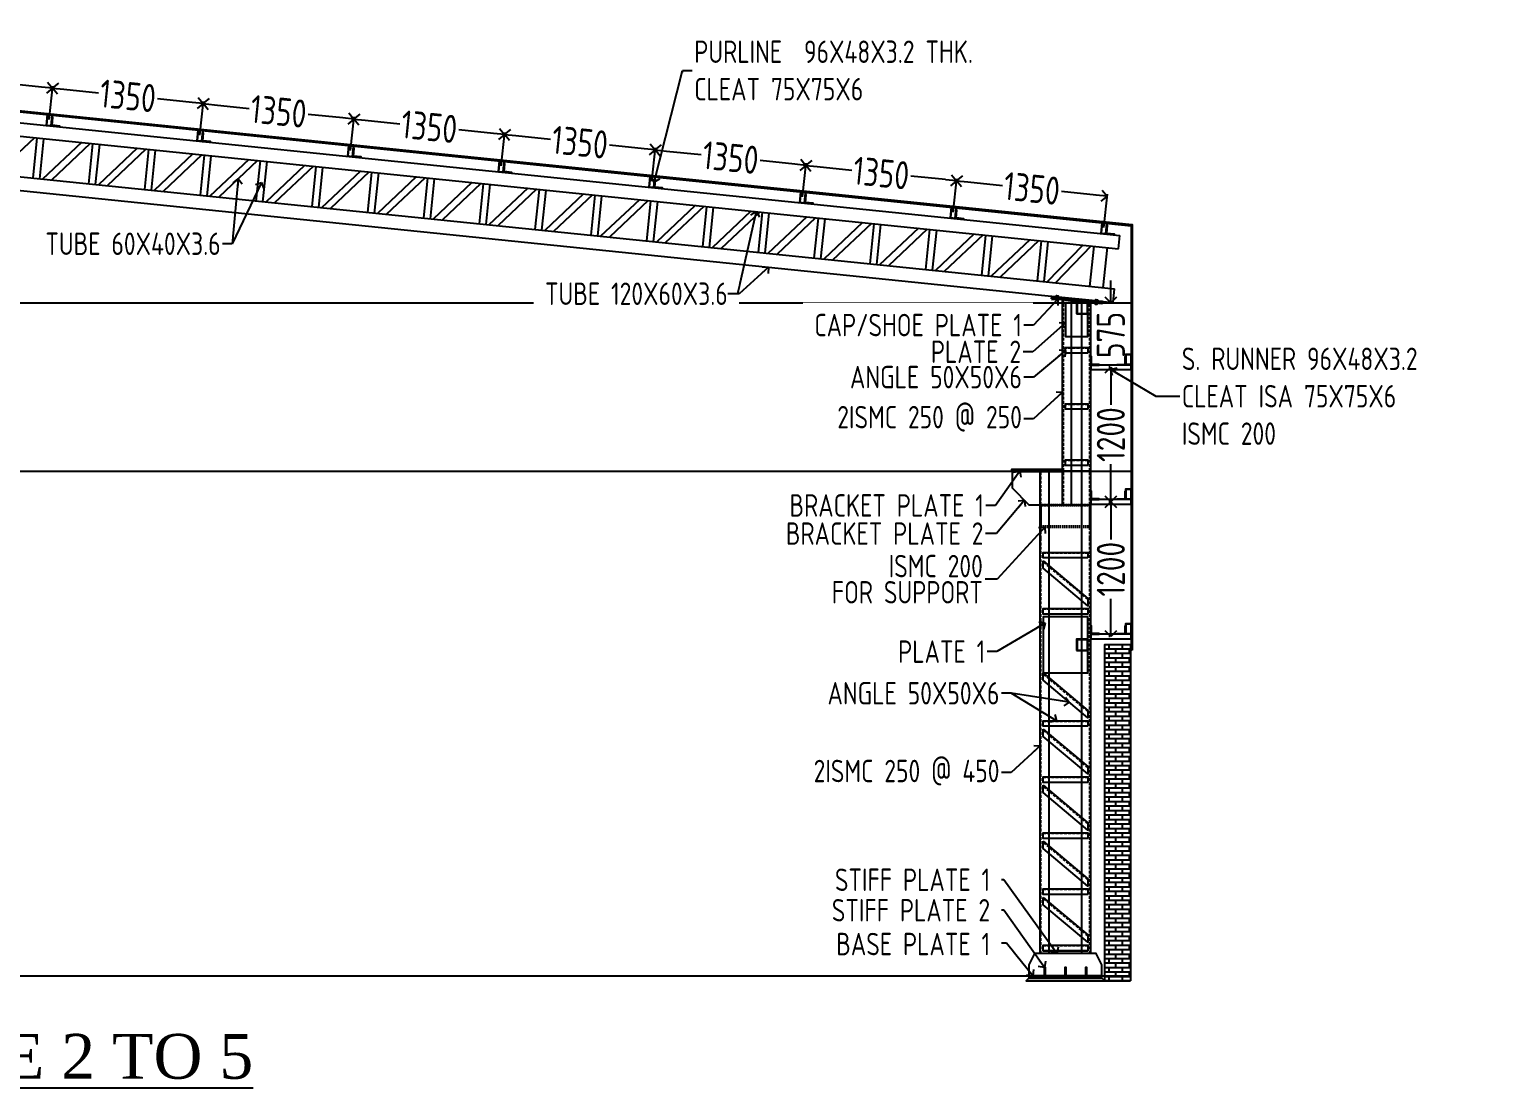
# Model space of a CAD drawing. Header units: millimetres. Extents: x 3470347 to 5996549, y -3470518 to 17149644.
# Drawn here: x 4654866 to 4667928, y 6612908 to 6622342 of the extents above; entities that cross this region are included whole.
import ezdxf

# ---------------------------------------------------------------- set-up
doc = ezdxf.new("R2010")
doc.units = ezdxf.units.MM
doc.header["$MEASUREMENT"] = 0
doc.header["$PDMODE"] = 35
doc.header["$PDSIZE"] = -5
doc.linetypes.add('DASHED', pattern=[0.75, 0.5, -0.25])
doc.linetypes.add('DASHED2', pattern=[0.375, 0.25, -0.125])
doc.layers.get('0').update_dxf_attribs({"linetype": 'CONTINUOUS', "lineweight": 25})
doc.layers.get('DEFPOINTS').update_dxf_attribs({"linetype": 'CONTINUOUS', "lineweight": 25})
doc.layers.add('BOLT', color=1, linetype='CONTINUOUS')
doc.layers.add('see level', color=2, linetype='CONTINUOUS')
doc.layers.add('L5', color=10, linetype='CONTINUOUS', lineweight=40)
doc.layers.add('rRCC 1', color=3, linetype='CONTINUOUS', lineweight=25)
doc.styles.add('Arial', font='arial.ttf', dxfattribs={"height": 0.2})
doc.styles.add('DIM', font='geniso.shx', dxfattribs={"width": 0.85})
doc.styles.add('TEXT3', font='geniso.shx')
doc.dimstyles.new('ST-100', dxfattribs={"dimscale": 100, "dimtxt": 7, "dimasz": 5, "dimexe": 0.18, "dimexo": 0.0625, "dimgap": 0.2, "dimtad": 0, "dimdec": 0, "dimzin": 0, "dimdsep": 46, "dimtxsty": 'DIM', "dimblk": 'OPEN90', "dimcen": 0.09, "dimclrd": 256, "dimclrt": 7, "dimadec": 0, "dimazin": 0, "dimtfac": 1, "dimtdec": 0, "dimtofl": 0, "dimtmove": 0, "dimatfit": 3, "dimldrblk": 'OPEN90', "dimfxl": 1, "dimtolj": 1, "dimtzin": 0, "dimlwd": -1, "dimarcsym": 0})

# ---------------------------------------------------------------- blocks, each defined once
blk = doc.blocks.new('_Open90')
at = {"color": 0, "linetype": 'ByBlock', "lineweight": -2}
for p, q in [((0, 0), (-1, 0)), ((-0.5, 0.5), (0, 0)), ((0, 0), (-0.5, -0.5))]:
    blk.add_line(p, q, dxfattribs=at)
blk = doc.blocks.new('*D1473')
at = {"layer": 'BOLT', "color": 0, "lineweight": -2}
for p, q in [((4664500, 6618129), (4664488, 6618129)), ((4664500, 6616929), (4664488, 6616929))]:
    blk.add_line(p, q, dxfattribs=at)
at = {"layer": 'BOLT'}
for p, q in [((4664506, 6618029), (4664506, 6617794)), ((4664506, 6617029), (4664506, 6617265))]:
    blk.add_line(p, q, dxfattribs=at)
at = {"layer": 'DEFPOINTS', "color": 0}
for p in [(4664506, 6618129), (4664506, 6618129), (4664506, 6616929)]:
    blk.add_point(p, dxfattribs=at)
at = {"layer": 'BOLT', "xscale": 100, "yscale": 100, "zscale": 100}
for p, rotation in [((4664506, 6618129), 90), ((4664506, 6616929), 270)]:
    blk.add_blockref('_Open90', p, dxfattribs=dict(at, rotation=rotation))
at = {"layer": 'BOLT', "color": 7, "insert": (4664506, 6617529), "char_height": 250, "attachment_point": 5, "rotation": 90, "style": 'DIM'}
blk.add_mtext('\\A1;1200', dxfattribs=at)
blk = doc.blocks.new('*D1474')
at = {"layer": 'BOLT', "color": 0, "lineweight": -2}
for p, q in [((4664500, 6619329), (4664488, 6619329)), ((4664500, 6618129), (4664488, 6618129))]:
    blk.add_line(p, q, dxfattribs=at)
at = {"layer": 'BOLT'}
for p, q in [((4664506, 6619229), (4664506, 6618994)), ((4664506, 6618229), (4664506, 6618465))]:
    blk.add_line(p, q, dxfattribs=at)
at = {"layer": 'DEFPOINTS', "color": 0}
for p in [(4664506, 6619329), (4664506, 6619329), (4664506, 6618129)]:
    blk.add_point(p, dxfattribs=at)
at = {"layer": 'BOLT', "xscale": 100, "yscale": 100, "zscale": 100}
for p, rotation in [((4664506, 6619329), 90), ((4664506, 6618129), 270)]:
    blk.add_blockref('_Open90', p, dxfattribs=dict(at, rotation=rotation))
at = {"layer": 'BOLT', "color": 7, "insert": (4664506, 6618729), "char_height": 250, "attachment_point": 5, "rotation": 90, "style": 'DIM'}
blk.add_mtext('\\A1;1200', dxfattribs=at)
blk = doc.blocks.new('*D1475')
at = {"layer": 'BOLT'}
for p, q in [((4664506, 6620004), (4664506, 6620104)), ((4664506, 6619229), (4664506, 6619129))]:
    blk.add_line(p, q, dxfattribs=at)
at = {"layer": 'BOLT', "color": 0, "lineweight": -2}
for p, q in [((4664500, 6619904), (4664488, 6619904)), ((4664500, 6619329), (4664488, 6619329))]:
    blk.add_line(p, q, dxfattribs=at)
at = {"layer": 'DEFPOINTS', "color": 0}
for p in [(4664506, 6619904), (4664506, 6619904), (4664506, 6619329)]:
    blk.add_point(p, dxfattribs=at)
at = {"layer": 'BOLT', "xscale": 100, "yscale": 100, "zscale": 100}
for p, rotation in [((4664506, 6619904), 270), ((4664506, 6619329), 90)]:
    blk.add_blockref('_Open90', p, dxfattribs=dict(at, rotation=rotation))
at = {"layer": 'BOLT', "color": 7, "insert": (4664506, 6619617), "char_height": 250, "attachment_point": 5, "rotation": 90, "style": 'DIM'}
blk.add_mtext('\\A1;575', dxfattribs=at)
blk = doc.blocks.new('*D1449')
at = {"layer": 'BOLT', "color": 0, "lineweight": -2}
for p, q in [((4663102, 6620712), (4663132, 6621009)), ((4664445, 6620574), (4664475, 6620872))]:
    blk.add_line(p, q, dxfattribs=at)
at = {"layer": 'BOLT'}
for p, q in [((4663230, 6620981), (4663539, 6620950)), ((4664374, 6620864), (4664065, 6620896))]:
    blk.add_line(p, q, dxfattribs=at)
at = {"layer": 'DEFPOINTS', "color": 0}
for p in [(4663131, 6620991), (4663101, 6620705), (4664444, 6620568)]:
    blk.add_point(p, dxfattribs=at)
at = {"layer": 'BOLT', "xscale": 99.99999999999999, "yscale": 100, "zscale": 100}
for p, rotation in [((4663131, 6620991), 174.1519282366319), ((4664473, 6620854), 354.1519282366319)]:
    blk.add_blockref('_Open90', p, dxfattribs=dict(at, rotation=rotation))
at = {"layer": 'BOLT', "color": 7, "insert": (4663802, 6620923), "char_height": 250, "attachment_point": 5, "rotation": 354.1519, "style": 'DIM'}
blk.add_mtext('\\A1;1350', dxfattribs=at)
blk = doc.blocks.new('*D1450')
at = {"layer": 'BOLT', "color": 0, "lineweight": -2}
for p, q in [((4661759, 6620849), (4661789, 6621147)), ((4663102, 6620712), (4663132, 6621009))]:
    blk.add_line(p, q, dxfattribs=at)
at = {"layer": 'BOLT'}
for p, q in [((4661887, 6621119), (4662196, 6621087)), ((4663031, 6621002), (4662722, 6621033))]:
    blk.add_line(p, q, dxfattribs=at)
at = {"layer": 'DEFPOINTS', "color": 0}
for p in [(4661788, 6621129), (4661758, 6620843), (4663101, 6620705)]:
    blk.add_point(p, dxfattribs=at)
at = {"layer": 'BOLT', "xscale": 100, "yscale": 100, "zscale": 100}
for p, rotation in [((4661788, 6621129), 174.1519282407343), ((4663131, 6620991), 354.1519282407343)]:
    blk.add_blockref('_Open90', p, dxfattribs=dict(at, rotation=rotation))
at = {"layer": 'BOLT', "color": 7, "insert": (4662459, 6621060), "char_height": 250, "attachment_point": 5, "rotation": 354.1519, "style": 'DIM'}
blk.add_mtext('\\A1;1350', dxfattribs=at)
blk = doc.blocks.new('*D1451')
at = {"layer": 'BOLT', "color": 0, "lineweight": -2}
for p, q in [((4660416, 6620987), (4660446, 6621284)), ((4661759, 6620849), (4661789, 6621147))]:
    blk.add_line(p, q, dxfattribs=at)
at = {"layer": 'BOLT'}
for p, q in [((4660544, 6621256), (4660853, 6621225)), ((4661688, 6621139), (4661379, 6621171))]:
    blk.add_line(p, q, dxfattribs=at)
at = {"layer": 'DEFPOINTS', "color": 0}
for p in [(4660445, 6621267), (4660415, 6620981), (4661758, 6620843)]:
    blk.add_point(p, dxfattribs=at)
at = {"layer": 'BOLT', "xscale": 99.99999999999999, "yscale": 100, "zscale": 100}
for p, rotation in [((4660445, 6621267), 174.1519282407615), ((4661788, 6621129), 354.1519282407615)]:
    blk.add_blockref('_Open90', p, dxfattribs=dict(at, rotation=rotation))
at = {"layer": 'BOLT', "color": 7, "insert": (4661116, 6621198), "char_height": 250, "attachment_point": 5, "rotation": 354.1519, "style": 'DIM'}
blk.add_mtext('\\A1;1350', dxfattribs=at)
blk = doc.blocks.new('*D1452')
at = {"layer": 'BOLT', "color": 0, "lineweight": -2}
for p, q in [((4659073, 6621124), (4659103, 6621422)), ((4660416, 6620987), (4660446, 6621284))]:
    blk.add_line(p, q, dxfattribs=at)
at = {"layer": 'BOLT'}
for p, q in [((4659201, 6621394), (4659510, 6621362)), ((4660345, 6621277), (4660036, 6621308))]:
    blk.add_line(p, q, dxfattribs=at)
at = {"layer": 'DEFPOINTS', "color": 0}
for p in [(4659102, 6621404), (4659072, 6621118), (4660415, 6620981)]:
    blk.add_point(p, dxfattribs=at)
at = {"layer": 'BOLT', "yscale": 100, "zscale": 100}
for p, xscale, rotation in [((4659102, 6621404), 100, 174.1519282407262), ((4660445, 6621267), 99.99999999999999, 354.1519282407262)]:
    blk.add_blockref('_Open90', p, dxfattribs=dict(at, xscale=xscale, rotation=rotation))
at = {"layer": 'BOLT', "color": 7, "insert": (4659773, 6621335), "char_height": 250, "attachment_point": 5, "rotation": 354.1519, "style": 'DIM'}
blk.add_mtext('\\A1;1350', dxfattribs=at)
blk = doc.blocks.new('*D1453')
at = {"layer": 'BOLT', "color": 0, "lineweight": -2}
for p, q in [((4657730, 6621262), (4657760, 6621560)), ((4659073, 6621124), (4659103, 6621422))]:
    blk.add_line(p, q, dxfattribs=at)
at = {"layer": 'BOLT'}
for p, q in [((4657858, 6621531), (4658167, 6621500)), ((4659002, 6621414), (4658693, 6621446))]:
    blk.add_line(p, q, dxfattribs=at)
at = {"layer": 'DEFPOINTS', "color": 0}
for p in [(4657759, 6621542), (4657729, 6621256), (4659072, 6621118)]:
    blk.add_point(p, dxfattribs=at)
at = {"layer": 'BOLT', "xscale": 100, "yscale": 100, "zscale": 100}
for p, rotation in [((4657759, 6621542), 174.1519282407303), ((4659102, 6621404), 354.1519282407303)]:
    blk.add_blockref('_Open90', p, dxfattribs=dict(at, rotation=rotation))
at = {"layer": 'BOLT', "color": 7, "insert": (4658430, 6621473), "char_height": 250, "attachment_point": 5, "rotation": 354.1519, "style": 'DIM'}
blk.add_mtext('\\A1;1350', dxfattribs=at)
blk = doc.blocks.new('*D1454')
at = {"layer": 'BOLT', "color": 0, "lineweight": -2}
for p, q in [((4656387, 6621399), (4656417, 6621697)), ((4657730, 6621262), (4657760, 6621560))]:
    blk.add_line(p, q, dxfattribs=at)
at = {"layer": 'BOLT'}
for p, q in [((4656515, 6621669), (4656824, 6621637)), ((4657659, 6621552), (4657350, 6621583))]:
    blk.add_line(p, q, dxfattribs=at)
at = {"layer": 'DEFPOINTS', "color": 0}
for p in [(4656416, 6621679), (4656386, 6621393), (4657729, 6621256)]:
    blk.add_point(p, dxfattribs=at)
at = {"layer": 'BOLT', "yscale": 100, "zscale": 100}
for p, xscale, rotation in [((4656416, 6621679), 100, 174.1519282407262), ((4657759, 6621542), 99.99999999999999, 354.1519282407262)]:
    blk.add_blockref('_Open90', p, dxfattribs=dict(at, xscale=xscale, rotation=rotation))
at = {"layer": 'BOLT', "color": 7, "insert": (4657087, 6621610), "char_height": 250, "attachment_point": 5, "rotation": 354.1519, "style": 'DIM'}
blk.add_mtext('\\A1;1350', dxfattribs=at)
blk = doc.blocks.new('*D1455')
at = {"layer": 'BOLT', "color": 0, "lineweight": -2}
for p, q in [((4655044, 6621537), (4655074, 6621835)), ((4656387, 6621399), (4656417, 6621697))]:
    blk.add_line(p, q, dxfattribs=at)
at = {"layer": 'BOLT'}
for p, q in [((4655172, 6621807), (4655481, 6621775)), ((4656316, 6621689), (4656007, 6621721))]:
    blk.add_line(p, q, dxfattribs=at)
at = {"layer": 'DEFPOINTS', "color": 0}
for p in [(4655073, 6621817), (4655043, 6621531), (4656386, 6621393)]:
    blk.add_point(p, dxfattribs=at)
at = {"layer": 'BOLT', "yscale": 100, "zscale": 100}
for p, xscale, rotation in [((4655073, 6621817), 100, 174.1519282407262), ((4656416, 6621679), 99.99999999999999, 354.1519282407262)]:
    blk.add_blockref('_Open90', p, dxfattribs=dict(at, xscale=xscale, rotation=rotation))
at = {"layer": 'BOLT', "color": 7, "insert": (4655744, 6621748), "char_height": 250, "attachment_point": 5, "rotation": 354.1519, "style": 'DIM'}
blk.add_mtext('\\A1;1350', dxfattribs=at)
blk = doc.blocks.new('*D1456')
at = {"layer": 'BOLT', "color": 0, "lineweight": -2}
for p, q in [((4653701, 6621674), (4653732, 6621972)), ((4655044, 6621537), (4655074, 6621835))]:
    blk.add_line(p, q, dxfattribs=at)
at = {"layer": 'BOLT'}
for p, q in [((4653829, 6621944), (4654138, 6621912)), ((4654973, 6621827), (4654664, 6621859))]:
    blk.add_line(p, q, dxfattribs=at)
at = {"layer": 'DEFPOINTS', "color": 0}
for p in [(4653730, 6621954), (4653700, 6621668), (4655043, 6621531)]:
    blk.add_point(p, dxfattribs=at)
at = {"layer": 'BOLT', "yscale": 100, "zscale": 100}
for p, xscale, rotation in [((4653730, 6621954), 100, 174.1519282407262), ((4655073, 6621817), 99.99999999999999, 354.1519282407262)]:
    blk.add_blockref('_Open90', p, dxfattribs=dict(at, xscale=xscale, rotation=rotation))
at = {"layer": 'BOLT', "color": 7, "insert": (4654401, 6621885), "char_height": 250, "attachment_point": 5, "rotation": 354.1519, "style": 'DIM'}
blk.add_mtext('\\A1;1350', dxfattribs=at)

msp = doc.modelspace()

# ---------------------------------------------------------------- hatches: boundary and pattern name
at = {"transparency": 33554559}
h = msp.add_hatch(color=2, dxfattribs=at)
h.dxf.hatch_style = 1
h.paths.add_polyline_path([(4655014.6, 6621485.42), (4655062.35, 6621480.53), (4655072.13, 6621576.03), (4655024.38, 6621580.92)])
h.paths.add_polyline_path([(4655018.11, 6621488.27), (4655059.49, 6621484.04), (4655068.62, 6621573.17), (4655027.24, 6621577.41)], flags=16)
h = msp.add_hatch(color=2, dxfattribs=at)
h.dxf.hatch_style = 1
h.paths.add_polyline_path([(4656357.58, 6621347.86), (4656405.33, 6621342.97), (4656415.11, 6621438.47), (4656367.36, 6621443.36)])
h.paths.add_polyline_path([(4656361.08, 6621350.72), (4656402.47, 6621346.48), (4656411.6, 6621435.62), (4656370.21, 6621439.86)], flags=16)
h = msp.add_hatch(color=2, dxfattribs=at)
h.dxf.hatch_style = 1
h.paths.add_polyline_path([(4657700.55, 6621210.31), (4657748.3, 6621205.42), (4657758.08, 6621300.92), (4657710.33, 6621305.81)])
h.paths.add_polyline_path([(4657704.06, 6621213.17), (4657745.44, 6621208.93), (4657754.57, 6621298.06), (4657713.19, 6621302.3)], flags=16)
h = msp.add_hatch(color=2, dxfattribs=at)
h.dxf.hatch_style = 1
h.paths.add_polyline_path([(4659043.52, 6621072.76), (4659091.27, 6621067.87), (4659101.05, 6621163.37), (4659053.3, 6621168.26)])
h.paths.add_polyline_path([(4659047.03, 6621075.62), (4659088.42, 6621071.38), (4659097.55, 6621160.51), (4659056.16, 6621164.75)], flags=16)
h = msp.add_hatch(color=2, dxfattribs=at)
h.dxf.hatch_style = 1
h.paths.add_polyline_path([(4660386.5, 6620935.21), (4660434.25, 6620930.31), (4660444.03, 6621025.82), (4660396.28, 6621030.71)])
h.paths.add_polyline_path([(4660390.01, 6620938.06), (4660431.39, 6620933.82), (4660440.52, 6621022.96), (4660399.14, 6621027.2)], flags=16)
h = msp.add_hatch(color=2, dxfattribs=at)
h.dxf.hatch_style = 1
h.paths.add_polyline_path([(4661729.47, 6620797.65), (4661777.22, 6620792.76), (4661787, 6620888.26), (4661739.25, 6620893.15)])
h.paths.add_polyline_path([(4661732.98, 6620800.51), (4661774.36, 6620796.27), (4661783.49, 6620885.41), (4661742.11, 6620889.64)], flags=16)
h = msp.add_hatch(color=2, dxfattribs=at)
h.dxf.hatch_style = 1
h.paths.add_polyline_path([(4663072.45, 6620660.1), (4663120.2, 6620655.21), (4663129.98, 6620750.71), (4663082.23, 6620755.6)])
h.paths.add_polyline_path([(4663075.95, 6620662.96), (4663117.34, 6620658.72), (4663126.47, 6620747.85), (4663085.08, 6620752.09)], flags=16)
h = msp.add_hatch(color=2, dxfattribs=at)
h.dxf.hatch_style = 1
h.paths.add_polyline_path([(4664415.42, 6620522.55), (4664463.17, 6620517.66), (4664472.95, 6620613.16), (4664425.2, 6620618.05)])
h.paths.add_polyline_path([(4664418.93, 6620525.4), (4664460.31, 6620521.17), (4664469.44, 6620610.3), (4664428.06, 6620614.54)], flags=16)
h = msp.add_hatch(color=2, dxfattribs=at)
h.dxf.hatch_style = 1
h.paths.add_polyline_path([(4664201.37, 6619804.4), (4664201.37, 6619904.4), (4664301.37, 6619904.4), (4664301.37, 6619804.4)])
h.paths.add_polyline_path([(4664205.37, 6619808.4), (4664205.37, 6619900.4), (4664297.37, 6619900.4), (4664297.37, 6619808.4)], flags=16)
h = msp.add_hatch(color=2, dxfattribs=at)
h.dxf.hatch_style = 1
h.paths.add_polyline_path([(4664686.37, 6619349.4), (4664686.37, 6619445.4), (4664638.37, 6619445.4), (4664638.37, 6619349.4)])
h.paths.add_polyline_path([(4664683.17, 6619442.2), (4664683.17, 6619352.6), (4664641.57, 6619352.6), (4664641.57, 6619442.2)], flags=16)
h = msp.add_hatch(color=2, dxfattribs=at)
h.dxf.hatch_style = 1
h.paths.add_polyline_path([(4664686.37, 6618149.4), (4664686.37, 6618245.4), (4664638.37, 6618245.4), (4664638.37, 6618149.4)])
h.paths.add_polyline_path([(4664683.17, 6618242.2), (4664683.17, 6618152.6), (4664641.57, 6618152.6), (4664641.57, 6618242.2)], flags=16)
h = msp.add_hatch(color=2, dxfattribs=at)
h.dxf.hatch_style = 1
h.paths.add_polyline_path([(4664686.37, 6616949.4), (4664686.37, 6617045.4), (4664638.37, 6617045.4), (4664638.37, 6616949.4)])
h.paths.add_polyline_path([(4664683.17, 6617042.2), (4664683.17, 6616952.6), (4664641.57, 6616952.6), (4664641.57, 6617042.2)], flags=16)
h = msp.add_hatch(color=2, dxfattribs=at)
h.dxf.hatch_style = 1
h.paths.add_polyline_path([(4664201.37, 6616804.4), (4664201.37, 6616904.4), (4664301.37, 6616904.4), (4664301.37, 6616804.4)])
h.paths.add_polyline_path([(4664205.37, 6616808.4), (4664205.37, 6616900.4), (4664297.37, 6616900.4), (4664297.37, 6616808.4)], flags=16)

# ---------------------------------------------------------------- linework, layer by layer
at = {"color": 1}
for p, q in [((4664076.37, 6618104.4, 0), (4664076.37, 6619930.01, 0)), ((4664156.37, 6618104.4, 0), (4664156.37, 6619921.82, 0)), ((4664246.37, 6617804.4, 0), (4664246.37, 6619912.6, 0)), ((4663956.37, 6617804.4, 0), (4663956.37, 6618404.4, 0))]:
    msp.add_line(p, q, dxfattribs=at)
at = {"color": 1, "linetype": 'DASHED', "ltscale": 50}
for p, q in [((4664083.47, 6618104.4, 0), (4664083.47, 6619929.28, 0)), ((4664319.27, 6617804.4, 0), (4664319.27, 6619905.13, 0)), ((4663883.47, 6617804.4, 0), (4663883.47, 6618404.4, 0))]:
    msp.add_line(p, q, dxfattribs=at)
at = {"color": 140, "elevation": 0}
for points in [[(4649681.37, 6622138.22), (4664696.37, 6620600.33), (4664696.37, 6616806.99)], [(4649681.37, 6622128.17), (4664686.37, 6620591.3), (4664686.37, 6616806.99)], [(4664696.37, 6616806.99), (4664686.37, 6616806.99)]]:
    msp.add_lwpolyline(points, dxfattribs=at)
at = {"color": 3, "elevation": 0}
for points in [[(4649681.38, 6622031.67), (4664587.52, 6620504.92)], [(4649681.38, 6622031.67), (4664587.52, 6620504.92)], [(4649681.38, 6621911.04), (4664575.29, 6620385.54)], [(4649681.38, 6621549.16), (4664538.61, 6620027.42)], [(4649681.38, 6621428.53), (4664526.38, 6619908.04)], [(4654910.85, 6621375.42), (4654565.05, 6621048.95)], [(4654899.04, 6621014.74), (4654935.72, 6621372.87)], [(4654958.73, 6621008.63), (4654995.41, 6621366.75)], [(4655329.4, 6621332.55), (4654983.57, 6621006.05)], [(4655408.25, 6621324.47), (4655062.45, 6620998.01)], [(4655396.44, 6620963.8), (4655433.12, 6621321.92)], [(4655456.13, 6620957.68), (4655492.81, 6621315.81)], [(4655826.8, 6621281.6), (4655480.97, 6620955.11)], [(4655905.65, 6621273.52), (4655559.85, 6620947.06)], [(4655893.84, 6620912.85), (4655930.52, 6621270.98)], [(4655953.53, 6620906.74), (4655990.21, 6621264.86)], [(4656324.2, 6621230.65), (4655978.36, 6620904.16)], [(4656403.05, 6621222.58), (4656057.24, 6620896.11)], [(4656391.24, 6620861.91), (4656427.92, 6621220.03)], [(4656450.92, 6620855.79), (4656487.6, 6621213.92)], [(4656821.6, 6621179.71), (4656475.76, 6620853.22)], [(4656900.44, 6621171.63), (4656554.64, 6620845.17)], [(4656888.63, 6620810.96), (4656925.31, 6621169.09)], [(4656948.32, 6620804.85), (4656985, 6621162.97)], [(4657318.99, 6621128.76), (4656973.16, 6620802.27)], [(4657397.84, 6621120.69), (4657052.04, 6620794.22)], [(4657386.03, 6620760.01), (4657422.71, 6621118.14)], [(4657445.72, 6620753.9), (4657482.4, 6621112.03)], [(4657816.39, 6621077.82), (4657470.56, 6620751.32)], [(4657895.24, 6621069.74), (4657549.44, 6620743.28)], [(4657883.43, 6620709.07), (4657920.11, 6621067.2)], [(4657943.12, 6620702.96), (4657979.8, 6621061.08)], [(4658313.79, 6621026.87), (4657967.96, 6620700.38)], [(4658392.64, 6621018.8), (4658046.83, 6620692.33)], [(4658380.83, 6620658.12), (4658417.51, 6621016.25)], [(4658440.51, 6620652.01), (4658477.2, 6621010.14)], [(4658811.19, 6620975.93), (4658465.35, 6620649.43)], [(4658890.04, 6620967.85), (4658544.23, 6620641.39)], [(4658878.22, 6620607.18), (4658914.91, 6620965.3)], [(4658937.91, 6620601.06), (4658974.59, 6620959.19)], [(4659308.59, 6620924.98), (4658962.75, 6620598.49)], [(4659387.43, 6620916.91), (4659041.63, 6620590.44)], [(4659375.62, 6620556.23), (4659412.3, 6620914.36)], [(4659435.31, 6620550.12), (4659471.99, 6620908.25)], [(4659805.98, 6620874.04), (4659460.15, 6620547.54)], [(4659884.83, 6620865.96), (4659539.03, 6620539.5)], [(4659873.02, 6620505.29), (4659909.7, 6620863.41)], [(4659932.71, 6620499.17), (4659969.39, 6620857.3)], [(4660303.38, 6620823.09), (4659957.55, 6620496.6)], [(4660382.23, 6620815.02), (4660036.43, 6620488.55)], [(4660370.42, 6620454.34), (4660407.1, 6620812.47)], [(4660430.11, 6620448.23), (4660466.79, 6620806.35)], [(4660800.78, 6620772.15), (4660454.94, 6620445.65)], [(4660879.63, 6620764.07), (4660533.82, 6620437.6)], [(4660867.82, 6620403.4), (4660904.5, 6620761.52)], [(4660927.5, 6620397.28), (4660964.18, 6620755.41)], [(4661298.18, 6620721.2), (4660952.34, 6620394.71)], [(4661377.02, 6620713.12), (4661031.22, 6620386.66)], [(4661365.21, 6620352.45), (4661401.89, 6620710.58)], [(4661424.9, 6620346.34), (4661461.58, 6620704.46)], [(4661795.57, 6620670.25), (4661449.74, 6620343.76)], [(4661874.42, 6620662.18), (4661528.62, 6620335.71)], [(4661862.61, 6620301.51), (4661899.29, 6620659.63)], [(4661922.3, 6620295.39), (4661958.98, 6620653.52)], [(4662292.97, 6620619.31), (4661947.14, 6620292.81)], [(4662371.82, 6620611.23), (4662026.02, 6620284.77)], [(4662360.01, 6620250.56), (4662396.69, 6620608.69)], [(4662419.7, 6620244.45), (4662456.38, 6620602.57)], [(4662790.37, 6620568.36), (4662444.54, 6620241.87)], [(4662869.22, 6620560.29), (4662523.41, 6620233.82)], [(4662857.41, 6620199.61), (4662894.09, 6620557.74)], [(4662917.09, 6620193.5), (4662953.78, 6620551.63)], [(4663287.77, 6620517.42), (4662941.93, 6620190.92)], [(4663366.62, 6620509.34), (4663020.81, 6620182.88)], [(4663354.8, 6620148.67), (4663391.49, 6620506.79)], [(4663414.49, 6620142.56), (4663451.17, 6620500.68)], [(4663785.17, 6620466.47), (4663439.33, 6620139.98)], [(4663864.01, 6620458.4), (4663518.21, 6620131.93)], [(4663852.2, 6620097.72), (4663888.88, 6620455.85)], [(4663911.89, 6620091.61), (4663948.57, 6620449.74)], [(4664255.58, 6620418.29), (4663936.73, 6620089.03)], [(4664331.57, 6620410.51), (4664012.75, 6620081.28)], [(4664319.76, 6620049.83), (4664356.44, 6620407.96)], [(4664575.29, 6620385.54), (4664587.52, 6620504.92)], [(4664439.13, 6620037.61), (4664475.81, 6620395.73)], [(4664526.38, 6619908.04), (4664538.61, 6620027.42)], [(4664301.37, 6619454.4), (4664101.37, 6619454.4), (4664101.37, 6619504.4), (4664301.37, 6619504.4), (4664301.37, 6619454.4)], [(4664301.37, 6618954.4), (4664101.37, 6618954.4), (4664101.37, 6619004.4), (4664301.37, 6619004.4), (4664301.37, 6618954.4)], [(4664301.37, 6618454.4), (4664101.37, 6618454.4), (4664101.37, 6618504.4), (4664301.37, 6618504.4), (4664301.37, 6618454.4)], [(4664301.37, 6617629.4), (4663901.37, 6617629.4), (4663901.37, 6617679.4), (4664301.37, 6617679.4), (4664301.37, 6617629.4)], [(4663901.36, 6617604.41), (4664301.37, 6617269.61), (4664301.37, 6617204.4), (4663901.37, 6617539.2), (4663901.37, 6617604.4)], [(4664301.37, 6617129.4), (4663901.37, 6617129.4), (4663901.37, 6617179.4), (4664301.37, 6617179.4), (4664301.37, 6617129.4)], [(4663901.36, 6616604.41), (4664301.37, 6616269.61), (4664301.37, 6616204.4), (4663901.37, 6616539.2), (4663901.37, 6616604.4)], [(4663901.36, 6616104.41), (4664301.37, 6615769.61), (4664301.37, 6615704.4), (4663901.37, 6616039.2), (4663901.37, 6616104.4)], [(4664301.37, 6616129.4), (4663901.37, 6616129.4), (4663901.37, 6616179.4), (4664301.37, 6616179.4), (4664301.37, 6616129.4)], [(4663901.36, 6615604.41), (4664301.37, 6615269.61), (4664301.37, 6615204.4), (4663901.37, 6615539.2), (4663901.37, 6615604.4)], [(4664301.37, 6615629.4), (4663901.37, 6615629.4), (4663901.37, 6615679.4), (4664301.37, 6615679.4), (4664301.37, 6615629.4)], [(4664301.37, 6615129.4), (4663901.37, 6615129.4), (4663901.37, 6615179.4), (4664301.37, 6615179.4), (4664301.37, 6615129.4)], [(4663901.36, 6615104.41), (4664301.37, 6614769.61), (4664301.37, 6614704.4), (4663901.37, 6615039.2), (4663901.37, 6615104.4)], [(4664301.37, 6614629.4), (4663901.37, 6614629.4), (4663901.37, 6614679.4), (4664301.37, 6614679.4), (4664301.37, 6614629.4)], [(4663901.36, 6614604.41), (4664301.37, 6614269.61), (4664301.37, 6614204.4), (4663901.37, 6614539.2), (4663901.37, 6614604.4)]]:
    msp.add_lwpolyline(points, dxfattribs=at)
at = {"elevation": 0}
for points in [[(4655024.38, 6621580.92), (4655014.6, 6621485.42), (4655062.35, 6621480.53), (4655072.13, 6621576.03)], [(4655027.24, 6621577.41), (4655018.11, 6621488.27), (4655059.49, 6621484.04), (4655068.62, 6621573.17)], [(4656367.36, 6621443.36), (4656357.58, 6621347.86), (4656405.33, 6621342.97), (4656415.11, 6621438.47)], [(4656370.21, 6621439.86), (4656361.08, 6621350.72), (4656402.47, 6621346.48), (4656411.6, 6621435.62)], [(4657710.33, 6621305.81), (4657700.55, 6621210.31), (4657748.3, 6621205.42), (4657758.08, 6621300.92)], [(4657713.19, 6621302.3), (4657704.06, 6621213.17), (4657745.44, 6621208.93), (4657754.57, 6621298.06)], [(4659053.3, 6621168.26), (4659043.52, 6621072.76), (4659091.27, 6621067.87), (4659101.05, 6621163.37)], [(4659056.16, 6621164.75), (4659047.03, 6621075.62), (4659088.42, 6621071.38), (4659097.55, 6621160.51)], [(4660396.28, 6621030.71), (4660386.5, 6620935.21), (4660434.25, 6620930.31), (4660444.03, 6621025.82)], [(4660399.14, 6621027.2), (4660390.01, 6620938.06), (4660431.39, 6620933.82), (4660440.52, 6621022.96)], [(4661739.25, 6620893.15), (4661729.47, 6620797.65), (4661777.22, 6620792.76), (4661787, 6620888.26)], [(4661742.11, 6620889.64), (4661732.98, 6620800.51), (4661774.36, 6620796.27), (4661783.49, 6620885.41)], [(4663082.23, 6620755.6), (4663072.45, 6620660.1), (4663120.2, 6620655.21), (4663129.98, 6620750.71)], [(4663085.08, 6620752.09), (4663075.95, 6620662.96), (4663117.34, 6620658.72), (4663126.47, 6620747.85)], [(4664425.2, 6620618.05), (4664415.42, 6620522.55), (4664463.17, 6620517.66), (4664472.95, 6620613.16)], [(4664428.06, 6620614.54), (4664418.93, 6620525.4), (4664460.31, 6620521.17), (4664469.44, 6620610.3)], [(4664686.37, 6619445.4), (4664686.37, 6619349.4), (4664638.37, 6619349.4), (4664638.37, 6619445.4)], [(4664683.17, 6619442.2), (4664683.17, 6619352.6), (4664641.57, 6619352.6), (4664641.57, 6619442.2)], [(4664686.37, 6618245.4), (4664686.37, 6618149.4), (4664638.37, 6618149.4), (4664638.37, 6618245.4)], [(4664683.17, 6618242.2), (4664683.17, 6618152.6), (4664641.57, 6618152.6), (4664641.57, 6618242.2)], [(4664686.37, 6617045.4), (4664686.37, 6616949.4), (4664638.37, 6616949.4), (4664638.37, 6617045.4)], [(4664683.17, 6617042.2), (4664683.17, 6616952.6), (4664641.57, 6616952.6), (4664641.57, 6617042.2)]]:
    msp.add_lwpolyline(points, close=True, dxfattribs=at)
at = {"color": 3, "elevation": 0}
for points in [[(4655136.96, 6621472.88), (4655137.57, 6621478.85), (4655068.93, 6621485.88), (4655075.96, 6621554.52), (4655069.99, 6621555.14), (4655062.35, 6621480.53)], [(4656479.93, 6621335.33), (4656480.55, 6621341.3), (4656411.91, 6621348.33), (4656418.94, 6621416.97), (4656412.97, 6621417.58), (4656405.33, 6621342.97)], [(4657822.91, 6621197.78), (4657823.52, 6621203.75), (4657754.88, 6621210.78), (4657761.91, 6621279.42), (4657755.94, 6621280.03), (4657748.3, 6621205.42)], [(4659165.88, 6621060.23), (4659166.49, 6621066.19), (4659097.85, 6621073.23), (4659104.88, 6621141.87), (4659098.92, 6621142.48), (4659091.27, 6621067.87)], [(4660508.86, 6620922.67), (4660509.47, 6620928.64), (4660440.83, 6620935.67), (4660447.86, 6621004.31), (4660441.89, 6621004.92), (4660434.25, 6620930.31)], [(4661851.83, 6620785.12), (4661852.44, 6620791.09), (4661783.8, 6620798.12), (4661790.83, 6620866.76), (4661784.86, 6620867.37), (4661777.22, 6620792.76)], [(4663194.81, 6620647.57), (4663195.42, 6620653.54), (4663126.78, 6620660.57), (4663133.81, 6620729.21), (4663127.84, 6620729.82), (4663120.2, 6620655.21)], [(4664537.78, 6620510.01), (4664538.39, 6620515.98), (4664469.75, 6620523.01), (4664476.78, 6620591.65), (4664470.81, 6620592.27), (4664463.17, 6620517.66)], [(4664201.37, 6619804.4), (4664301.37, 6619804.4), (4664301.37, 6619904.4), (4664201.37, 6619904.4)], [(4664205.37, 6619808.4), (4664297.37, 6619808.4), (4664297.37, 6619900.4), (4664205.37, 6619900.4)], [(4664326.37, 6619424.4), (4664326.37, 6619349.4), (4664401.37, 6619349.4), (4664401.37, 6619355.4), (4664332.37, 6619355.4), (4664332.37, 6619424.4)], [(4664638.37, 6619424.4), (4664638.37, 6619349.4), (4664563.37, 6619349.4), (4664563.37, 6619355.4), (4664632.37, 6619355.4), (4664632.37, 6619424.4)], [(4663626.37, 6618404.4), (4663626.37, 6618254.4), (4663776.37, 6618104.4), (4663876.37, 6618104.4), (4664326.37, 6618104.4), (4664326.37, 6618404.4), (4663876.37, 6618404.4)], [(4664326.37, 6618224.4), (4664326.37, 6618149.4), (4664401.37, 6618149.4), (4664401.37, 6618155.4), (4664332.37, 6618155.4), (4664332.37, 6618224.4)], [(4664638.37, 6618224.4), (4664638.37, 6618149.4), (4664563.37, 6618149.4), (4664563.37, 6618155.4), (4664632.37, 6618155.4), (4664632.37, 6618224.4)], [(4664326.37, 6617024.4), (4664326.37, 6616949.4), (4664401.37, 6616949.4), (4664401.37, 6616955.4), (4664332.37, 6616955.4), (4664332.37, 6617024.4)], [(4664638.37, 6617024.4), (4664638.37, 6616949.4), (4664563.37, 6616949.4), (4664563.37, 6616955.4), (4664632.37, 6616955.4), (4664632.37, 6617024.4)], [(4664201.37, 6616804.4), (4664301.37, 6616804.4), (4664301.37, 6616904.4), (4664201.37, 6616904.4)], [(4664205.37, 6616808.4), (4664297.37, 6616808.4), (4664297.37, 6616900.4), (4664205.37, 6616900.4)]]:
    msp.add_lwpolyline(points, close=True, dxfattribs=at)
at = {"color": 8, "elevation": 0}
for points in [[(4634681.37, 6619904.4), (4664681.37, 6619904.4)], [(4634681.37, 6618404.4), (4664681.37, 6618404.4)]]:
    msp.add_lwpolyline(points, dxfattribs=at)
at = {"color": 5, "elevation": 0}
for points in [[(4663976.67, 6619940.22), (4663979.11, 6619964.1), (4664428.52, 6619918.07), (4664426.07, 6619894.19)], [(4664301.37, 6619904.4), (4664101.37, 6619904.4), (4664101.37, 6619604.4), (4664301.37, 6619604.4)], [(4664301.37, 6617104.4), (4663901.37, 6617104.4), (4663901.37, 6616604.4), (4664301.37, 6616604.4)]]:
    msp.add_lwpolyline(points, close=True, dxfattribs=at)
for points in [[(4663977.89, 6619952.16), (4664427.3, 6619906.13)], [(4664018.45, 6619935.94), (4664017.63, 6619927.98), (4664033.55, 6619926.35), (4664034.37, 6619934.31)], [(4664020.9, 6619959.82), (4664021.71, 6619967.78), (4664037.63, 6619966.15), (4664036.81, 6619958.19)], [(4664025.59, 6619927.17), (4664029.67, 6619966.96)], [(4664368.38, 6619900.1), (4664367.56, 6619892.14), (4664383.48, 6619890.51), (4664384.29, 6619898.47)], [(4664370.82, 6619923.98), (4664371.64, 6619931.93), (4664387.55, 6619930.3), (4664386.74, 6619922.35)], [(4664375.52, 6619891.33), (4664379.6, 6619931.12)], [(4664376.34, 6619899.29), (4664378.78, 6619923.16)]]:
    msp.add_lwpolyline(points, dxfattribs=at)
at = {"color": 3, "linetype": 'DASHED', "ltscale": 50, "elevation": 0}
for points in [[(4664301.37, 6619498.4), (4664101.37, 6619498.4)], [(4664301.37, 6618998.4), (4664101.37, 6618998.4)], [(4664301.37, 6618498.4), (4664101.37, 6618498.4)], [(4664301.37, 6617673.4), (4663901.37, 6617673.4)], [(4664301.37, 6617261.78), (4663901.37, 6617596.58)], [(4664301.37, 6617173.4), (4663901.37, 6617173.4)], [(4664301.37, 6616261.78), (4663901.37, 6616596.58)], [(4664301.37, 6616173.4), (4663901.37, 6616173.4)], [(4664301.37, 6615761.78), (4663901.37, 6616096.58)], [(4664301.37, 6615673.4), (4663901.37, 6615673.4)], [(4664301.37, 6615261.78), (4663901.37, 6615596.58)], [(4664301.37, 6615173.4), (4663901.37, 6615173.4)], [(4664301.37, 6614761.78), (4663901.37, 6615096.58)], [(4664301.37, 6614673.4), (4663901.37, 6614673.4)], [(4664301.37, 6614261.78), (4663901.37, 6614596.58)]]:
    msp.add_lwpolyline(points, dxfattribs=at)
at = {"color": 2, "elevation": 0}
for points in [[(4664326.37, 6619349.4), (4664326.37, 6619309.4), (4664686.37, 6619309.4), (4664686.37, 6619349.4)], [(4664326.37, 6618149.4), (4664326.37, 6618109.4), (4664686.37, 6618109.4), (4664686.37, 6618149.4)], [(4664326.37, 6616949.4), (4664326.37, 6616909.4), (4664686.37, 6616909.4), (4664686.37, 6616949.4)]]:
    msp.add_lwpolyline(points, close=True, dxfattribs=at)
at = {"color": 6, "linetype": 'DASHED2', "ltscale": 50, "elevation": 0}
for points in [[(4663883.47, 6617904.4), (4664319.27, 6617904.4), (4664319.27, 6618104.4), (4663883.47, 6618104.4)], [(4663883.47, 6617915.2), (4664319.27, 6617915.2), (4664319.27, 6618093.6), (4663883.47, 6618093.6)]]:
    msp.add_lwpolyline(points, close=True, dxfattribs=at)
at = {"layer": 'L5', "color": 0, "linetype": 'ByBlock', "elevation": 0}
msp.add_lwpolyline([(4664076.37, 6618404.4), (4663626.37, 6618404.4), (4663626.37, 6618416.4), (4664076.37, 6618416.4)], close=True, dxfattribs=at)

# ---------------------------------------------------------------- texts
at = {"lineweight": 25, "insert": (4619614.96, 6614007.88, 0), "char_height": 222.5378, "width": 60811.1409, "attachment_point": 1, "style": 'TEXT3', "bg_fill": 2}
msp.add_mtext('{\\ftimes new roman|b0|i0|c0|p0;\\L-}', dxfattribs=at)
at = {"color": 7, "lineweight": 25, "insert": (4649898.22, 6613185.15, 0), "char_height": 400, "width": 40509.6038, "attachment_point": 5, "style": 'Arial'}
msp.add_mtext('{\\ftimes new roman|b0|i0|c0|p0;\\LTYPICAL SECTION DETAIL AT GRIDE LINE 2 TO 5}', dxfattribs=at)
at = {"layer": 'rRCC 1', "color": 7, "char_height": 200, "style": 'DIM', "bg_fill": 2}
for s, insert, attachment_point in [('\\A1;\\Fgeniso.shx|c1;S. RUNNER 96X48X3.2\\PCLEAT ISA 75X75X6\\PISMC 200', (4665138.78, 6619071.28, 0), 4), ('\\A1;\\Fgeniso.shx|c1;ANGLE 50X50X6', (4663513.26, 6616423.46, 0), 6), ('\\A1;2ISMC 250 @ 450', (4663513.26, 6615716.28, 0), 6)]:
    msp.add_mtext(s, dxfattribs=dict(at, insert=insert, attachment_point=attachment_point))

# ---------------------------------------------------------------- dimensions: what is measured, and where the dimension line sits
at = {"layer": 'BOLT'}
for base, p1, p2, angle, override, picture, middle in [((4653729.69, 6621954.27, 0), (4655043.37, 6621530.72, 0), (4653700.39, 6621668.27, 0), 174.151928, {"dimtxt": 2.5, "dimasz": 1, "dimtmove": 1}, '*D1456', (4654401.17, 6621885.49, 0)), ((4655072.66, 6621816.71, 0), (4656386.34, 6621393.17, 0), (4655043.37, 6621530.72, 0), 174.151928, {"dimtxt": 2.5, "dimasz": 1, "dimtmove": 1}, '*D1455', (4655744.15, 6621747.94, 0)), ((4656415.63, 6621679.16, 0), (4657729.32, 6621255.62, 0), (4656386.34, 6621393.17, 0), 174.151928, {"dimtxt": 2.5, "dimasz": 1, "dimtmove": 1}, '*D1454', (4657087.12, 6621610.39, 0)), ((4657758.61, 6621541.61, 0), (4659072.29, 6621118.06, 0), (4657729.32, 6621255.62, 0), 174.151928, {"dimtxt": 2.5, "dimasz": 1, "dimtmove": 1}, '*D1453', (4658430.09, 6621472.83, 0)), ((4659101.58, 6621404.06, 0), (4660415.26, 6620980.51, 0), (4659072.29, 6621118.06, 0), 174.151928, {"dimtxt": 2.5, "dimasz": 1, "dimtmove": 1}, '*D1452', (4659773.07, 6621335.28, 0)), ((4660444.56, 6621266.5, 0), (4661758.24, 6620842.96, 0), (4660415.26, 6620980.51, 0), 174.151928, {"dimtxt": 2.5, "dimasz": 1, "dimtmove": 1}, '*D1451', (4661116.04, 6621197.73, 0)), ((4661787.53, 6621128.95, 0), (4663101.21, 6620705.4, 0), (4661758.24, 6620842.96, 0), 174.151928, {"dimtxt": 2.5, "dimasz": 1, "dimtmove": 1}, '*D1450', (4662459.02, 6621060.17, 0)), ((4664506.37, 6619904.4, 0), (4664506.37, 6619329.4, 0), (4664506.37, 6619904.4, 0), 90, {"dimtxt": 2.5, "dimasz": 1, "dimblk": 'Open90', "dimtmove": 1}, '*D1475', (4664506.37, 6619616.9, 0)), ((4664506.37, 6619329.4, 0), (4664506.37, 6618129.4, 0), (4664506.37, 6619329.4, 0), 90, {"dimtxt": 2.5, "dimasz": 1, "dimblk": 'Open90', "dimtmove": 1}, '*D1474', (4664506.37, 6618729.4, 0)), ((4664506.37, 6618129.4, 0), (4664506.37, 6616929.4, 0), (4664506.37, 6618129.4, 0), 90, {"dimtxt": 2.5, "dimasz": 1, "dimblk": 'Open90', "dimtmove": 1}, '*D1473', (4664506.37, 6617529.4, 0))]:
    dim = msp.add_linear_dim(base=base, p1=p1, p2=p2, angle=angle, dimstyle='ST-100', override=override, dxfattribs=at)
    dim.commit()
    dim.dimension.update_dxf_attribs({"geometry": picture, "text_midpoint": middle})
dim = msp.add_aligned_dim(p1=(4664444.19, 6620567.85, 0), p2=(4663101.21, 6620705.4, 0), distance=-287.49, dimstyle='ST-100', override={"dimtxt": 2.5, "dimasz": 1, "dimblk": 'Open90', "dimtmove": 1}, dxfattribs=at)
dim.commit()
dim.dimension.update_dxf_attribs({"geometry": '*D1449', "text_midpoint": (4663801.99, 6620922.62, 0)})

# ---------------------------------------------------------------- next in the draw order: hatches: boundary and pattern name
at = {"ltscale": 15, "true_color": 0xcd6928}
h = msp.add_hatch(dxfattribs=at)
h.set_pattern_fill('AR-BRSTD', color=32, scale=15, angle=180)
h.set_pattern_definition([(0, (4634911.37, 6613259.403), (0, 40.005), []), (90, (4634911.37, 6613259.403), (-60, 40.005), [40.005, -40.005])])
h.paths.add_polyline_path([(4664681.37, 6613859.4), (4664451.37, 6613859.4), (4664451.37, 6616859.4), (4664681.37, 6616859.4)])

# ---------------------------------------------------------------- next in the draw order: linework, layer by layer
at = {"color": 1}
for p, q in [((4664326.37, 6614104.4, 0), (4664326.37, 6619904.4, 0)), ((4663876.37, 6614104.4, 0), (4663876.37, 6618404.4, 0)), ((4663956.37, 6614104.4, 0), (4663956.37, 6617804.4, 0)), ((4664246.37, 6614104.4, 0), (4664246.37, 6617804.4, 0))]:
    msp.add_line(p, q, dxfattribs=at)
at = {"color": 1, "linetype": 'DASHED', "ltscale": 50}
for p, q in [((4663883.47, 6614104.4, 0), (4663883.47, 6617804.4, 0)), ((4664319.27, 6614104.4, 0), (4664319.27, 6617804.4, 0))]:
    msp.add_line(p, q, dxfattribs=at)
at = {"color": 3, "elevation": 0}
msp.add_lwpolyline([(4664301.37, 6614129.4), (4663901.37, 6614129.4), (4663901.37, 6614179.4), (4664301.37, 6614179.4), (4664301.37, 6614129.4)], dxfattribs=at)
at = {"color": 3, "linetype": 'DASHED', "ltscale": 50, "elevation": 0}
msp.add_lwpolyline([(4664301.37, 6614173.4), (4663901.37, 6614173.4)], dxfattribs=at)
at = {"color": 4, "elevation": 0}
for points in [[(4663826.37, 6614104.4), (4663776.37, 6614004.4), (4663776.37, 6613904.4), (4664426.37, 6613904.4), (4664426.37, 6614004.4), (4664376.37, 6614104.4)], [(4663923.04, 6613904.4), (4663923.04, 6613979.4), (4663913.04, 6613979.4), (4663913.04, 6613904.4)], [(4664106.37, 6613904.4), (4664106.37, 6613979.4), (4664096.37, 6613979.4), (4664096.37, 6613904.4)], [(4664291.37, 6613904.4), (4664291.37, 6613979.4), (4664281.37, 6613979.4), (4664281.37, 6613904.4)]]:
    msp.add_lwpolyline(points, close=True, dxfattribs=at)
at = {"color": 8, "elevation": 0}
msp.add_lwpolyline([(4634681.37, 6613904.4), (4664681.37, 6613904.4)], dxfattribs=at)
at = {"color": 6, "elevation": 0}
msp.add_lwpolyline([(4664451.37, 6613859.4), (4664426.37, 6613884.4), (4663776.37, 6613884.4), (4663751.37, 6613859.4)], close=True, dxfattribs=at)
at = {"color": 5, "elevation": 0}
msp.add_lwpolyline([(4664426.37, 6613884.4), (4664426.37, 6613904.4), (4663776.37, 6613904.4), (4663776.37, 6613884.4), (4664426.37, 6613884.4)], dxfattribs=at)
at = {"layer": 'see level', "color": 1, "linetype": 'ByBlock', "elevation": 0}
msp.add_lwpolyline([(4664681.37, 6613859.4), (4664451.37, 6613859.4), (4664451.37, 6616859.4), (4664681.37, 6616859.4)], close=True, dxfattribs=at)

# ---------------------------------------------------------------- next in the draw order: texts
at = {"layer": 'rRCC 1', "color": 7, "char_height": 200, "style": 'DIM', "bg_fill": 2}
for s, insert, attachment_point in [('\\A1;\\Fgeniso.shx|c1;PURLINE  96X48X3.2 THK.\\PCLEAT 75X75X6', (4660792.59, 6621974.61, 0), 4), ('\\A1;TUBE 60X40X3.6', (4656571.06, 6620430.12, 0), 6), ('\\A1;TUBE 120X60X3.6', (4661090.61, 6619984.63, 0), 6), ('\\A1;CAP/SHOE PLATE 1', (4663713.26, 6619705, 0), 6), ('\\A1;PLATE 1', (4663386.38, 6616794.55, 0), 6)]:
    msp.add_mtext(s, dxfattribs=dict(at, insert=insert, attachment_point=attachment_point))
at = {"layer": 'rRCC 1', "color": 7, "insert": (4663365.02, 6617440.5, 0), "char_height": 200, "attachment_point": 6, "line_spacing_factor": 0.7, "style": 'DIM', "bg_fill": 2}
msp.add_mtext('\\A1;ISMC 200\\PFOR SUPPORT', dxfattribs=at)

# ---------------------------------------------------------------- next in the draw order: leaders
at = {"layer": 'rRCC 1'}
for points in [[(4664506.37, 6619309.4, 0), (4664907.93, 6619071.28, 0), (4665121.39, 6619071.28, 0)], [(4664021.14, 6616179.4, 0), (4663616.69, 6616423.46, 0), (4663530.65, 6616423.46, 0)], [(4664134.01, 6616344.48, 0), (4663616.69, 6616423.46, 0), (4663530.65, 6616423.46, 0)], [(4663876.37, 6615954.4, 0), (4663616.69, 6615716.28, 0), (4663530.65, 6615716.28, 0)], [(4664026.03, 6614104.4, 0), (4663552.36, 6614761.08, 0), (4663424.83, 6614761.08, 0)], [(4663913.63, 6613979.4, 0), (4663552.36, 6614489.65, 0), (4663424.83, 6614489.65, 0)], [(4663811.84, 6613904.4, 0), (4663575.01, 6614196.86, 0), (4663424.83, 6614196.86, 0)]]:
    msp.add_leader(points, dimstyle='ST-100', override={"dimasz": 0.8}, dxfattribs=at)

# ---------------------------------------------------------------- next in the draw order: texts
at = {"layer": 'rRCC 1', "color": 7, "insert": (4663713.26, 6619241.28, 0), "char_height": 200, "attachment_point": 6, "style": 'DIM', "bg_fill": 2}
msp.add_mtext('\\A1;ANGLE 50X50X6', dxfattribs=at)
at = {"layer": 'rRCC 1', "color": 7, "insert": (4663429.91, 6614761.08, 0), "char_height": 200, "attachment_point": 6, "line_spacing_factor": 0.709091, "style": 'DIM', "bg_fill": 2}
msp.add_mtext('\\A1;STIFF PLATE 1', dxfattribs=at)

# ---------------------------------------------------------------- next in the draw order: leaders
at = {"layer": 'rRCC 1'}
for points in [[(4660435.95, 6620978.39, 0), (4660689.16, 6621974.61, 0), (4660775.2, 6621974.61, 0)], [(4656934.18, 6620977.6, 0), (4656674.49, 6620430.12, 0), (4656588.45, 6620430.12, 0)], [(4656727.54, 6621008.4, 0), (4656674.49, 6620430.12, 0), (4656600.21, 6620430.12, 0)], [(4661344.28, 6620716.48, 0), (4661179.41, 6619984.63, 0), (4661093.37, 6619984.63, 0)], [(4661453.73, 6620222.76, 0), (4661194.05, 6619984.63, 0), (4661108.01, 6619984.63, 0)], [(4664032.51, 6619935.94, 0), (4663816.69, 6619705, 0), (4663730.65, 6619705, 0)], [(4663917.74, 6617904.4, 0), (4663492.86, 6617440.5, 0), (4663385.02, 6617440.5, 0)], [(4663920.24, 6617049.12, 0), (4663489.81, 6616794.55, 0), (4663403.77, 6616794.55, 0)]]:
    msp.add_leader(points, dimstyle='ST-100', override={"dimasz": 0.8}, dxfattribs=at)

# ---------------------------------------------------------------- next in the draw order: texts
at = {"layer": 'rRCC 1', "color": 7, "char_height": 200, "attachment_point": 6, "style": 'DIM', "bg_fill": 2}
for s, insert in [('\\A1;2ISMC 250 @ 250', (4663713.26, 6618870.29, 0)), ('\\A1;BRACKET PLATE 1', (4663374.4, 6618097.58, 0))]:
    msp.add_mtext(s, dxfattribs=dict(at, insert=insert))
at = {"layer": 'rRCC 1', "color": 7, "insert": (4663429.91, 6614489.65, 0), "char_height": 200, "attachment_point": 6, "line_spacing_factor": 0.709091, "style": 'DIM', "bg_fill": 2}
msp.add_mtext('\\A1;STIFF PLATE 2', dxfattribs=at)

# ---------------------------------------------------------------- next in the draw order: leaders
at = {"layer": 'rRCC 1'}
msp.add_leader([(4664101.37, 6619479.4, 0), (4663816.69, 6619241.28, 0), (4663730.65, 6619241.28, 0)], dimstyle='ST-100', override={"dimasz": 0.8}, dxfattribs=at)

# ---------------------------------------------------------------- next in the draw order: texts
at = {"layer": 'rRCC 1', "color": 7, "insert": (4663706.29, 6619467.24, 0), "char_height": 200, "attachment_point": 6, "style": 'DIM', "bg_fill": 2}
msp.add_mtext('\\A1;PLATE 2', dxfattribs=at)
at = {"layer": 'rRCC 1', "color": 7, "insert": (4663429.91, 6614188.27, 0), "char_height": 200, "attachment_point": 6, "line_spacing_factor": 0.709091, "style": 'DIM', "bg_fill": 2}
msp.add_mtext('\\A1;BASE PLATE 1', dxfattribs=at)

# ---------------------------------------------------------------- next in the draw order: leaders
at = {"layer": 'rRCC 1'}
for points in [[(4664076.37, 6619108.42, 0), (4663816.69, 6618870.29, 0), (4663730.65, 6618870.29, 0)], [(4663693.66, 6618404.4, 0), (4663477.83, 6618097.58, 0), (4663391.8, 6618097.58, 0)]]:
    msp.add_leader(points, dimstyle='ST-100', override={"dimasz": 0.8}, dxfattribs=at)

# ---------------------------------------------------------------- next in the draw order: texts
at = {"layer": 'rRCC 1', "color": 7, "insert": (4663370.23, 6617846.9, 0), "char_height": 200, "attachment_point": 6, "style": 'DIM', "bg_fill": 2}
msp.add_mtext('\\A1;BRACKET PLATE 2', dxfattribs=at)

# ---------------------------------------------------------------- next in the draw order: leaders
at = {"layer": 'rRCC 1'}
msp.add_leader([(4664101.37, 6619723.95, 0), (4663809.72, 6619467.24, 0), (4663723.68, 6619467.24, 0)], dimstyle='ST-100', override={"dimasz": 0.8}, dxfattribs=at)

# ---------------------------------------------------------------- next in the draw order: leaders
msp.add_leader([(4663735.95, 6618144.83, 0), (4663488.33, 6617846.9, 0), (4663387.63, 6617846.9, 0)], dimstyle='ST-100', override={"dimasz": 0.8}, dxfattribs=at)

doc.saveas('drawing.dxf')
